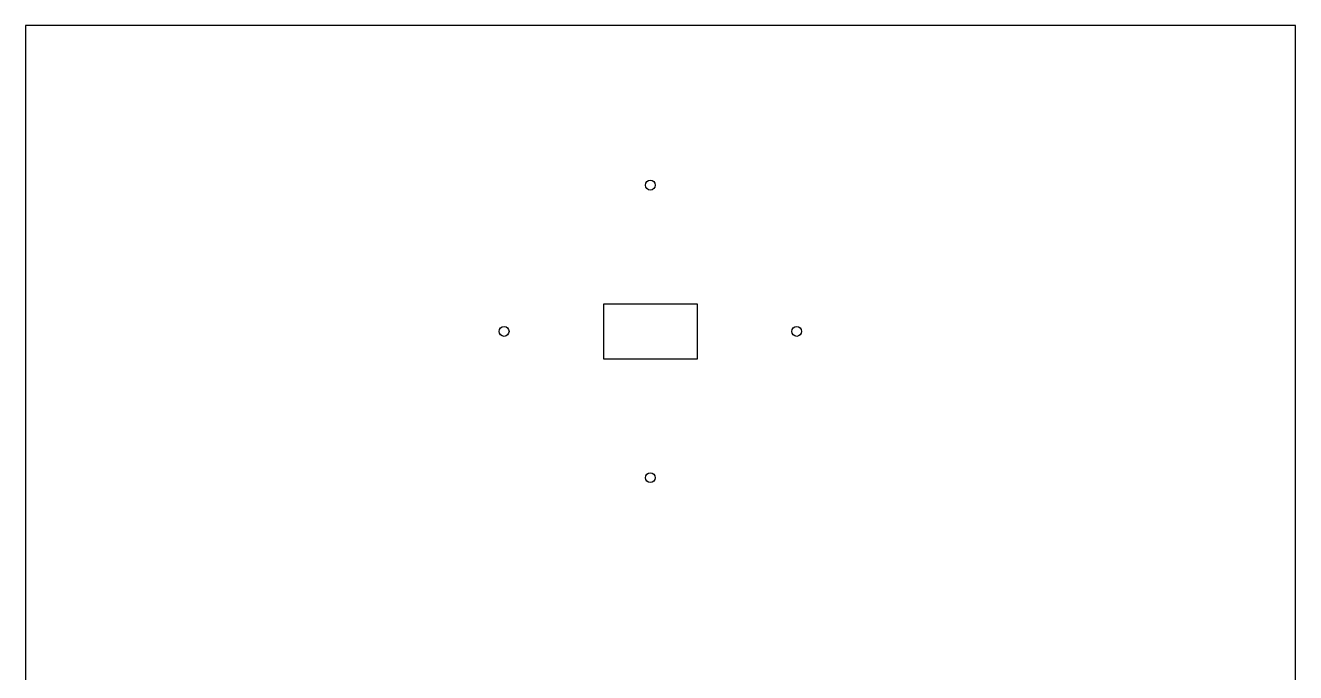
# Model space of a CAD drawing. Header units: millimetres. Extents: x -193 to 193, y -200 to 193.
# Drawn here: x -192.5 to 193.5, y -3.7 to 193 of the extents above; entities that cross this region are included whole.
import ezdxf

# ---------------------------------------------------------------- set-up
doc = ezdxf.new("R2010")
doc.units = ezdxf.units.MM

msp = doc.modelspace()

# ---------------------------------------------------------------- linework, layer by layer
at = {"color": 7, "linetype": 'Continuous', "lineweight": 25}
for p, q in [((-192.55, 193), (-192.55, -193)), ((193.45, 193), (-192.55, 193)), ((193.45, -193), (193.45, 193)), ((-16.78, 108.37), (11.55, 108.37)), ((-16.78, 91.58), (-16.78, 108.37)), ((11.55, 108.37), (11.55, 91.58)), ((11.55, 91.58), (-16.78, 91.58))]:
    msp.add_line(p, q, dxfattribs=at)
for centre in [(-2.62, 144.44), (-47.08, 99.98), (41.84, 99.98), (-2.62, 55.52)]:
    msp.add_circle(centre, 1.5, dxfattribs=at)

doc.saveas('drawing.dxf')
